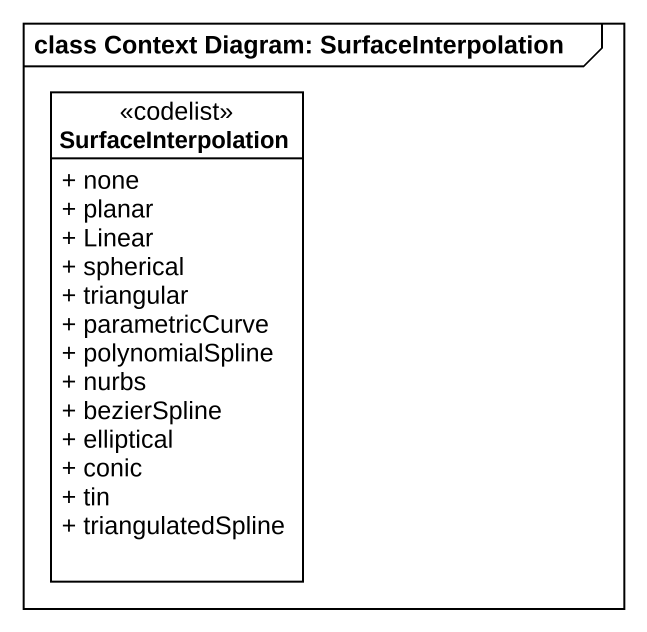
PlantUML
@startuml
mainframe class Context Diagram: SurfaceInterpolation
hide circle
hide empty members
skinparam classAttributeIconSize 0
class SurfaceInterpolation <<codelist>> {
  + none
  + planar
  + Linear
  + spherical
  + triangular
  + parametricCurve
  + polynomialSpline
  + nurbs
  + bezierSpline
  + elliptical
  + conic
  + tin
  + triangulatedSpline
}
@enduml
